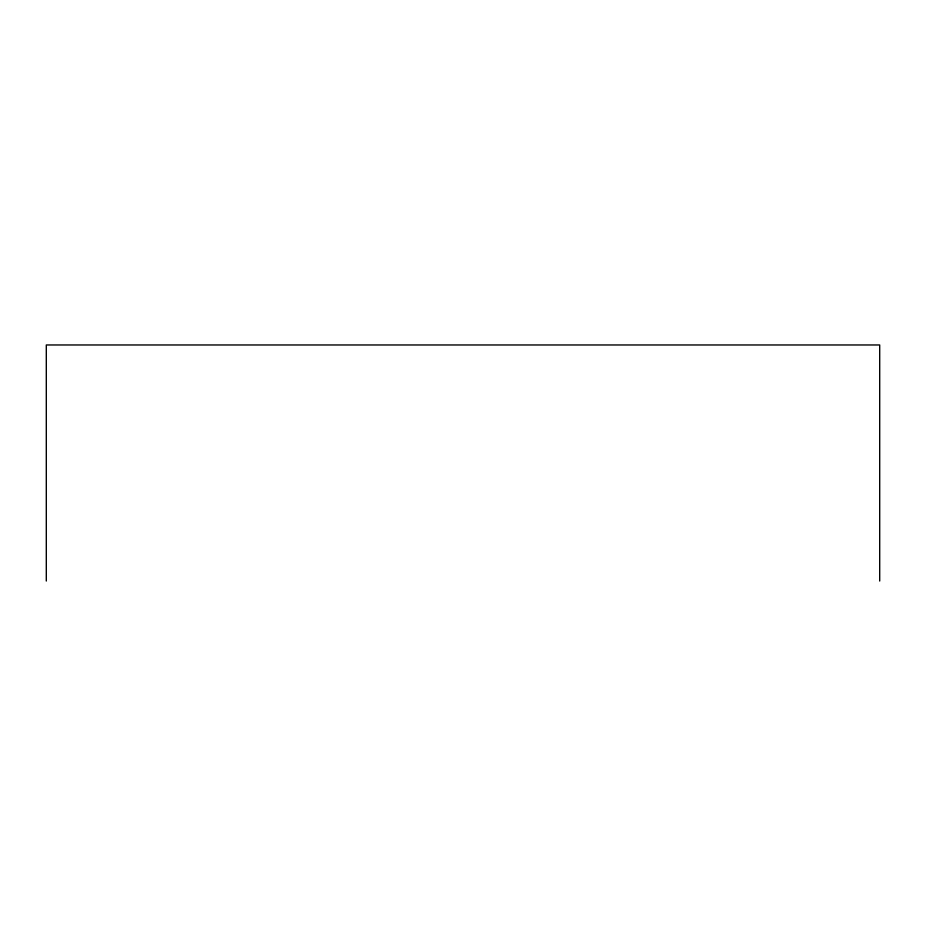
<?xml version="1.0" encoding="UTF-8"?>
<svg xmlns="http://www.w3.org/2000/svg" width="926" height="926" viewBox="0 0 926 926"><rect width="100%" height="100%" fill="white"/><g stroke="black" fill="none" stroke-linecap="round" stroke-linejoin="round"><path stroke-width="1.39" d="M879.7 581.03L879.7 344.97L46.3 344.97L46.3 581.03"/></g></svg>
